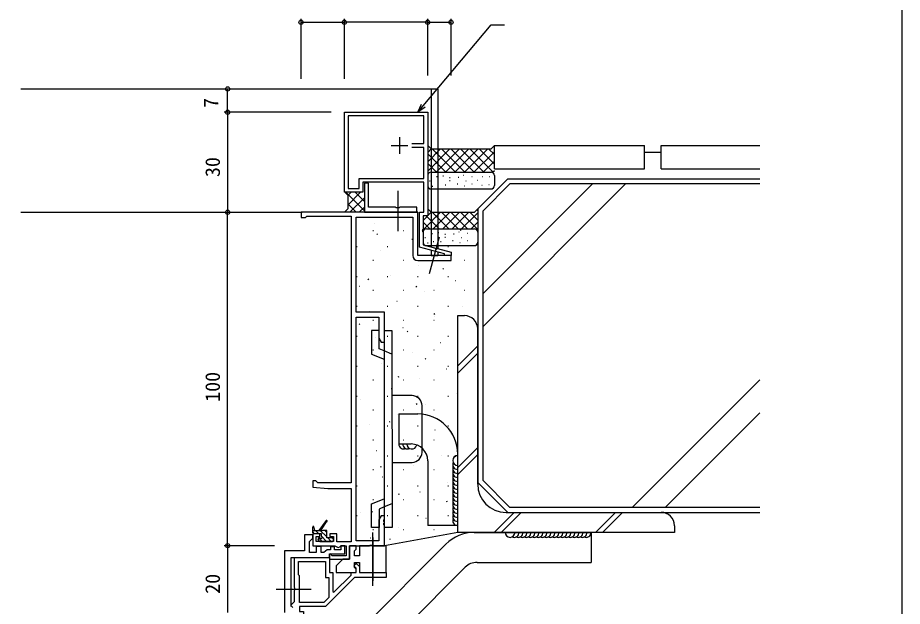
# Model space of a CAD drawing. Units: millimetres on the paper. Extents: x -437 to 438, y -233 to 230.
# Drawn here: x 172.7 to 438.1, y -127.1 to 49.4 of the extents above; entities that cross this region are included whole.
import ezdxf
from ezdxf.enums import TextEntityAlignment as Align

# ---------------------------------------------------------------- set-up
doc = ezdxf.new("R2010")
doc.units = ezdxf.units.MM
for name, color, linetype in [('0-2_YKK_11', 7, 'Continuous'), ('0-3_YKK_11E', 7, 'Continuous'), ('0-4_YKK_12', 2, 'Continuous'), ('0-5_YKK_13', 4, 'Continuous'), ('0-6_YKK_D', 6, 'Continuous'), ('0-7_YKK_ZWAK', 7, 'Continuous'), ('0-8_YSS_K', 3, 'Continuous'), ('0-9_YSS_KE', 3, 'Continuous')]:
    doc.layers.add(name, color=color, linetype=linetype)
doc.styles.add('ＭＳ ゴシック', font='')
doc.styles.get('ＭＳ ゴシック').set_extended_font_data('MS Gothic')

msp = doc.modelspace()

# ---------------------------------------------------------------- linework, layer by layer
at = {"layer": '0-2_YKK_11'}
for p, q in [((287.23, 13.545), (287.23, 8.545)), ((284.73, 11.045), (289.73, 11.045))]:
    msp.add_line(p, q, dxfattribs=at)
for points in [[(295.73, 21.045), (295.73, -10.055), (294.33, -10.055), (294.33, -13.997), (294.21, -14.18), (294.21, -14.73), (294.33, -14.913), (294.33, -18.704), (297.787, -19.631), (297.933, -19.794), (298.464, -19.936), (298.672, -19.868), (302.73, -20.955), (302.73, -21.955), (300.73, -21.955), (300.73, -21.454), (293.23, -19.445), (293.23, -8.955), (294.53, -8.955), (294.53, 0.045), (276.23, 0.045), (276.23, -2.955), (270.73, -2.955), (270.73, 21.045)], [(276.73, -8.955), (292.43, -8.955), (292.43, -7.455), (287.401, -7.455), (287.209, -7.598), (286.251, -7.598), (286.059, -7.455), (277.93, -7.455), (277.93, -0.255), (276.73, -0.255)]]:
    msp.add_lwpolyline(points, close=True, dxfattribs=at)
for points in [[(290.93, 11.645), (294.53, 11.645), (294.53, 19.945), (271.83, 19.945), (271.83, -1.855), (275.13, -1.855), (275.13, 1.145), (294.53, 1.145), (294.53, 10.445), (290.93, 10.445)], [(255.23, -127.455), (254.73, -126.955), (254.73, -112.455), (266.23, -112.455), (266.23, -111.355), (270.83, -111.355), (270.83, -108.955), (269.63, -108.955), (269.63, -110.155), (267.73, -110.155), (267.73, -109.255), (266.53, -109.255), (266.53, -110.155), (265.53, -110.155), (265.037, -110.557), (264.548, -110.955), (263.73, -110.955), (263.73, -109.155), (262.23, -109.155), (262.23, -110.955), (260.23, -110.955), (260.23, -107.655), (260.73, -107.155), (261.23, -106.655), (261.23, -105.655), (258.73, -105.655), (258.73, -110.455), (252.73, -110.455), (252.73, -128.955)]]:
    msp.add_lwpolyline(points, dxfattribs=at)
at = {"layer": '0-3_YKK_11E'}
for points in [[(292.73, -23.455), (302.73, -23.455), (302.73, -21.955), (292.73, -21.955), (292.73, -8.955), (257.73, -8.955), (257.73, -10.555), (259.03, -10.555), (259.23, -10.355), (259.43, -10.155), (272.73, -10.155)], [(272.73, -10.155), (272.73, -90.055), (262.73, -90.055), (262.43, -89.755), (262.13, -89.455), (261.23, -89.455), (261.23, -91.361), (265.73, -91.755), (272.73, -91.755), (272.73, -107.755), (268.43, -107.755), (268.43, -105.355), (266.33, -105.355), (266.33, -106.155), (267.43, -106.155), (267.43, -107.655), (262.23, -107.655), (262.23, -106.155), (263.33, -106.155), (263.33, -105.355), (261.23, -105.355), (261.23, -108.955), (267.91, -108.955), (268.88, -109.515), (269.33, -109.255), (269.63, -108.955), (271.23, -108.955), (271.23, -111.955), (266.992, -111.955), (266.674, -111.406), (266.23, -111.525), (266.23, -112.955), (272.23, -112.955), (272.23, -108.955), (278.271, -108.955), (278.455, -108.835), (279.005, -108.835), (279.188, -108.955), (282.73, -108.955), (282.73, -102.913)], [(282.73, -102.913), (282.61, -102.73), (282.61, -102.18), (282.73, -101.997), (282.73, -101.913), (282.61, -101.73), (282.61, -101.18), (282.73, -100.997), (282.73, -99.955), (281.73, -99.955), (281.03, -101.167), (281.03, -107.455), (274.23, -107.455), (274.23, -40.455), (281.03, -40.455), (281.03, -46.743), (281.73, -47.955), (282.73, -47.955), (282.73, -38.955), (274.23, -38.955), (274.23, -10.455), (291.23, -10.455), (291.23, -21.955)], [(254.73, -127.155), (254.73, -126.655), (255.73, -125.655), (255.73, -122.413), (255.85, -122.23), (255.85, -121.68), (255.73, -121.497), (255.73, -112.455), (266.23, -112.455), (266.23, -116.955), (267.23, -116.955), (267.23, -122.709), (267.618, -122.87), (272.73, -117.758), (272.73, -116.955), (274.23, -116.955), (274.23, -115.655)], [(274.23, -115.655), (273.613, -115.038), (274.32, -114.331), (275.23, -115.241), (275.23, -116.955), (283.23, -116.955), (283.23, -118.455), (273.73, -118.455)], [(273.73, -118.455), (265.03, -127.155), (257.23, -127.155), (257.23, -128.655), (258.43, -128.655), (258.43, -130.22), (258.13, -133.65), (258.13, -141.955), (257.83, -142.255), (257.83, -144.655)]]:
    msp.add_lwpolyline(points, dxfattribs=at)
msp.add_lwpolyline([(257.23, -125.955), (257.23, -117.955), (256.93, -117.655), (256.93, -113.655), (265.03, -113.655), (265.03, -118.455), (266.03, -118.455), (266.03, -124.458), (264.533, -125.955)], close=True, dxfattribs=at)
msp.add_arc((292.73, -21.955), 1.5, 180.00001, 269.99999, dxfattribs=at)
at = {"layer": '0-4_YKK_12'}
for p, q in [((173.646, 28.045), (296.73, 28.045)), ((173.646, -8.955), (258.03, -8.955)), ((296.73, -20.383), (296.73, -21.955))]:
    msp.add_line(p, q, dxfattribs=at)
msp.add_lwpolyline([(296.73, 28.045), (296.73, 10.045), (296.73, -19.347)], dxfattribs=at)
at = {"layer": '0-5_YKK_13'}
for p, q in [((296.73, 28.045), (298.73, 28.045)), ((286.73, -2.503), (286.73, -14.603)), ((299.133, -16.378), (296.181, -27.396)), ((298.73, -20.918), (298.73, -21.955)), ((296.73, -21.955), (298.73, -21.955)), ((281.154, -44.456), (278.854, -44.456)), ((281.154, -49.955), (281.153, -44.456)), ((282.728, -44.455), (285.025, -44.455)), ((282.731, -103.456), (282.729, -44.455)), ((285.025, -44.455), (285.031, -103.455)), ((291.029, -63.955), (285.03, -63.955)), ((294.03, -80.955), (294.029, -66.955)), ((285.031, -83.955), (291.03, -83.955)), ((281.157, -97.954), (281.157, -103.455)), ((261.23, -105.055), (261.23, -103.356)), ((265.271, -101.433), (263.03, -104.355)), ((281.157, -103.455), (278.857, -103.455)), ((285.031, -103.455), (282.731, -103.456)), ((261.23, -104.355), (263.63, -104.355)), ((261.769, -105.355), (261.23, -104.816)), ((261.53, -103.529), (261.728, -104.355)), ((263.116, -105.355), (262.116, -104.355)), ((265.44, -106.332), (263.463, -104.355)), ((265.416, -107.655), (263.83, -106.069)), ((265.274, -104.819), (264.966, -104.511)), ((279.23, -120.955), (279.23, -104.955)), ((263.03, -106.555), (262.818, -107.067)), ((264.069, -107.655), (262.974, -106.56)), ((266.763, -107.655), (265.653, -106.545)), ((267.43, -106.975), (267.01, -106.555)), ((267.13, -107.655), (267.43, -107.355)), ((279.23, -106.455), (279.23, -119.455)), ((250.23, -121.962), (260.73, -121.962))]:
    msp.add_line(p, q, dxfattribs=at)
for points in [[(298.73, 28.045), (298.73, 10.045), (298.73, -19.883)], [(278.853, -44.456), (278.854, -51.507), (282.654, -53.042)], [(284.954, -51.491), (282.654, -50.561), (281.154, -49.955)], [(278.857, -103.455), (278.857, -96.403), (282.657, -94.868)], [(284.957, -96.419), (282.657, -97.349), (281.157, -97.955)], [(263.755, -104.169), (263.895, -104.055), (265.404, -101.753)], [(263.966, -106.345), (263.83, -106.094), (263.83, -105.355), (261.53, -105.355), (261.23, -105.055)], [(267.43, -107.355), (267.43, -106.555), (265.43, -106.555), (265.43, -104.355), (264.23, -104.355), (263.99, -104.475)], [(262.818, -107.067), (263.405, -107.655), (267.13, -107.655)], [(263.03, -106.555), (263.369, -106.555), (263.62, -106.691)]]:
    msp.add_lwpolyline(points, dxfattribs=at)
msp.add_lwpolyline([(275.23, -116.955), (283.23, -116.955), (283.23, -108.955), (275.23, -108.955), (275.23, -111.955), (273.73, -111.955), (273.73, -110.455), (274.23, -109.955), (274.23, -108.955), (272.23, -108.955), (272.23, -112.955), (270.23, -112.955), (268.23, -114.955), (268.23, -116.955), (274.23, -116.955), (274.23, -115.955), (273.73, -115.455), (273.73, -113.955), (275.23, -113.955)], close=True, dxfattribs=at)
for centre, radius, start, end in [((291.029, -66.955), 3, 0.0012, 90.00124), ((291.03, -80.955), 3, 270.00156, 0.0012), ((261.43, -103.356), 0.2, 299.99998, 179.99998), ((265.43, -101.555), 0.2, 262.50751, 142.50751), ((263.83, -104.355), 0.2, 111.77148, 323.13011), ((263.83, -106.555), 0.25, 213.05575, 56.94427)]:
    msp.add_arc(centre, radius, start, end, dxfattribs=at)
at = {"layer": '0-6_YKK_D'}
for p, q in [((257.73, 31.045), (257.73, 49.045)), ((257.73, 48.045), (270.73, 48.045)), ((270.73, 32.045), (270.73, 49.045)), ((270.73, 31.045), (270.73, 49.045)), ((295.73, 48.045), (270.73, 48.045)), ((295.73, 32.045), (295.73, 49.045)), ((295.73, 32.045), (295.73, 49.045)), ((295.73, 48.045), (302.73, 48.045)), ((302.73, 32.045), (302.73, 49.045)), ((235.73, 21.045), (235.73, 28.045)), ((266.73, 21.045), (234.73, 21.045)), ((266.73, 21.045), (234.73, 21.045)), ((235.73, 21.045), (235.73, -8.955)), ((235.73, -108.955), (235.73, -8.955)), ((249.73, -108.955), (234.73, -108.955)), ((249.73, -108.955), (234.73, -108.955)), ((235.73, -108.955), (235.73, -128.955))]:
    msp.add_line(p, q, dxfattribs=at)
for points in [[(292.766, 21.045), (294.405, 22.998), (314.748, 47.231), (318.798, 47.231)], [(294.929, 22.559), (292.766, 21.045), (293.882, 23.437)]]:
    msp.add_lwpolyline(points, dxfattribs=at)
for centre in [(257.73, 48.045), (270.73, 48.045), (270.73, 48.045), (295.73, 48.045), (295.73, 48.045), (302.73, 48.045), (235.73, 28.045), (235.73, 21.045), (235.73, 21.045), (235.73, -8.955), (235.73, -8.955), (235.73, -108.955), (235.73, -108.955)]:
    msp.add_circle(centre, 0.637, dxfattribs=at)
at = {"layer": '0-7_YKK_ZWAK'}
msp.add_lwpolyline([(-436.9, -232.955), (438.1, -232.955), (438.1, 195.545)], dxfattribs=at)
at = {"layer": '0-8_YSS_K'}
for p, q in [((295.73, 11.045), (296.73, 10.045)), ((315.73, 11.045), (314.73, 10.045)), ((295.73, 3.359), (302.416, 10.045)), ((295.73, 6.187), (299.588, 10.045)), ((295.73, 9.016), (296.759, 10.045)), ((295.73, 8.53), (301.215, 3.045)), ((296.73, 10.045), (314.73, 10.045)), ((297.043, 10.045), (304.043, 3.045)), ((298.244, 3.045), (305.244, 10.045)), ((299.872, 10.045), (306.872, 3.045)), ((301.073, 3.045), (308.073, 10.045)), ((302.7, 10.045), (309.7, 3.045)), ((303.901, 3.045), (310.901, 10.045)), ((305.529, 10.045), (312.529, 3.045)), ((306.73, 3.045), (313.73, 10.045)), ((308.357, 10.045), (315.357, 3.045)), ((309.558, 3.045), (315.73, 9.217)), ((311.186, 10.045), (315.73, 5.501)), ((314.014, 10.045), (315.73, 8.329)), ((295.73, 5.702), (298.386, 3.045)), ((312.386, 3.045), (315.73, 6.388)), ((296.73, 3.045), (314.73, 3.045)), ((315.215, 3.045), (315.73, 3.56)), ((295.73, 2.045), (295.73, -0.955)), ((296.308, 0.464), (296.508, 0.464)), ((298.392, 1.731), (298.592, 1.731)), ((300.231, 2.017), (300.431, 2.017)), ((302.274, 1.526), (302.474, 1.526)), ((302.274, 0.546), (302.474, 0.546)), ((304.889, 1.567), (305.089, 1.567)), ((306.465, 2.19), (306.565, 2.19)), ((306.465, 2.19), (306.565, 2.19)), ((307.136, 0.513), (307.236, 0.513)), ((308.982, 1.743), (309.082, 1.743)), ((310.81, 0.539), (310.71, 0.539)), ((312.242, 1.657), (312.142, 1.657)), ((314.255, 1.701), (314.155, 1.701)), ((314.255, 1.701), (314.155, 1.701)), ((315.73, 2.045), (315.73, -0.955)), ((296.73, -1.955), (314.73, -1.955)), ((297.043, -1.13), (297.243, -1.13)), ((298.8, -0.68), (299, -0.68)), ((301.007, -0.762), (301.207, -0.762)), ((304.562, -0.435), (304.762, -0.435)), ((306.744, -0.996), (306.844, -0.996)), ((308.982, -0.381), (309.082, -0.381)), ((312.063, -0.892), (311.963, -0.892)), ((312.23, -8.576), (320.351, -0.455)), ((355.111, -0.455), (312.23, -43.337)), ((345.212, -0.455), (312.23, -33.437)), ((314.211, -0.713), (314.111, -0.713)), ((395.33, -0.455), (320.351, -0.455)), ((270.818, -2.867), (271.73, -3.779)), ((271.139, -2.955), (276.73, -8.546)), ((271.73, -6.785), (275.56, -2.955)), ((271.73, -3.956), (272.731, -2.955)), ((271.73, -3.779), (271.73, -7.955)), ((272.388, -8.955), (276.73, -4.613)), ((273.967, -2.955), (276.73, -5.718)), ((271.73, -7.955), (270.73, -8.955)), ((271.73, -6.374), (274.31, -8.955)), ((275.216, -8.955), (276.73, -7.442)), ((295.73, -7.955), (296.73, -8.955)), ((310.73, -7.955), (309.73, -8.955)), ((294.034, -14.508), (299.588, -8.955)), ((294.33, -11.384), (296.759, -8.955)), ((295.315, -10.055), (299.215, -13.955)), ((296.73, -8.955), (309.73, -8.955)), ((297.043, -8.955), (302.043, -13.955)), ((297.416, -13.955), (302.416, -8.955)), ((299.872, -8.955), (304.872, -13.955)), ((300.244, -13.955), (305.244, -8.955)), ((302.7, -8.955), (307.7, -13.955)), ((303.073, -13.955), (308.073, -8.955)), ((305.529, -8.955), (310.73, -14.156)), ((305.901, -13.955), (310.73, -9.127)), ((308.357, -8.955), (310.73, -11.328)), ((310.458, -8.227), (310.73, -8.499)), ((312.23, -8.576), (312.23, -89.334)), ((279.861, -12.415), (279.889, -12.405)), ((294.33, -11.898), (296.387, -13.955)), ((308.73, -13.955), (310.73, -11.955)), ((279.305, -14.375), (279.455, -14.375)), ((280.446, -15.588), (280.697, -15.422)), ((288.425, -14.375), (288.575, -14.375)), ((294.33, -14.955), (294.33, -17.955)), ((295.33, -13.955), (309.73, -13.955)), ((296.992, -15.27), (297.192, -15.27)), ((298.831, -14.984), (299.031, -14.984)), ((300.874, -15.474), (301.074, -15.474)), ((303.489, -15.433), (303.689, -15.433)), ((305.065, -14.81), (305.165, -14.81)), ((305.065, -14.81), (305.165, -14.81)), ((305.517, -14.339), (305.73, -14.127)), ((307.582, -15.257), (307.682, -15.257)), ((310.73, -14.955), (310.73, -17.955)), ((291.018, -16.987), (291.046, -16.977)), ((294.908, -16.536), (295.108, -16.536)), ((295.644, -18.13), (295.844, -18.13)), ((297.401, -17.68), (297.601, -17.68)), ((299.607, -17.762), (299.807, -17.762)), ((300.874, -16.455), (301.074, -16.455)), ((303.162, -17.435), (303.362, -17.435)), ((305.344, -17.996), (305.444, -17.996)), ((305.736, -16.487), (305.836, -16.487)), ((307.582, -17.381), (307.682, -17.381)), ((274.46, -19.22), (274.61, -19.22)), ((281.657, -20.301), (281.686, -20.291)), ((283.58, -19.22), (283.73, -19.22)), ((295.33, -18.955), (309.73, -18.955)), ((301.82, -19.22), (301.97, -19.22)), ((310.546, -18.594), (310.574, -18.584)), ((279.305, -23.345), (279.455, -23.345)), ((288.425, -23.345), (288.575, -23.345)), ((306.665, -23.345), (306.815, -23.345)), ((292.956, -24.823), (292.984, -24.813)), ((300.269, -25.974), (300.519, -25.809)), ((274.46, -28.19), (274.61, -28.19)), ((277.793, -29.097), (278.043, -28.932)), ((283.58, -28.19), (283.73, -28.19)), ((284.585, -27.788), (284.614, -27.778)), ((292.7, -28.19), (292.85, -28.19)), ((301.82, -28.19), (301.97, -28.19)), ((275.225, -31.102), (275.253, -31.092)), ((292.201, -31.314), (292.451, -31.149)), ((304.113, -29.395), (304.141, -29.385)), ((279.305, -32.315), (279.455, -32.315)), ((288.425, -32.315), (288.575, -32.315)), ((294.753, -32.71), (294.781, -32.7)), ((297.545, -32.315), (297.695, -32.315)), ((306.665, -32.315), (306.815, -32.315)), ((286.523, -35.624), (286.552, -35.614)), ((274.46, -37.16), (274.61, -37.16)), ((278.153, -38.588), (278.181, -38.578)), ((283.58, -37.16), (283.73, -37.16)), ((292.7, -37.16), (292.85, -37.16)), ((297.616, -39.484), (297.866, -39.318)), ((301.82, -37.16), (301.97, -37.16)), ((306.051, -37.232), (306.079, -37.222)), ((275.14, -42.607), (275.39, -42.441)), ((279.305, -41.285), (279.455, -41.285)), ((288.425, -41.285), (288.575, -41.285)), ((297.545, -41.285), (297.695, -41.285)), ((297.68, -40.196), (297.709, -40.186)), ((288.32, -43.511), (288.348, -43.501)), ((289.548, -44.824), (289.798, -44.658)), ((310.73, -90.455), (310.73, -43.955)), ((274.46, -46.13), (274.61, -46.13)), ((280.091, -46.425), (280.119, -46.415)), ((283.58, -46.13), (283.73, -46.13)), ((292.7, -46.13), (292.85, -46.13)), ((301.82, -46.13), (301.97, -46.13)), ((279.305, -50.255), (279.455, -50.255)), ((288.425, -50.255), (288.575, -50.255)), ((297.545, -50.255), (297.695, -50.255)), ((299.618, -48.033), (299.647, -48.023)), ((310.73, -49.055), (304.73, -55.055)), ((291.248, -50.997), (291.276, -50.987)), ((294.962, -52.993), (295.212, -52.828)), ((310.73, -51.176), (304.73, -57.176)), ((274.46, -55.1), (274.61, -55.1)), ((281.887, -54.311), (281.916, -54.301)), ((283.58, -55.1), (283.73, -55.1)), ((292.7, -55.1), (292.85, -55.1)), ((301.82, -55.1), (301.97, -55.1)), ((286.894, -58.333), (287.145, -58.168)), ((301.415, -55.919), (301.443, -55.909)), ((279.305, -59.225), (279.455, -59.225)), ((288.425, -59.225), (288.575, -59.225)), ((293.186, -58.833), (293.214, -58.823)), ((297.545, -59.225), (297.695, -59.225)), ((395.33, -59.232), (357.106, -97.455)), ((284.815, -61.798), (284.844, -61.788)), ((304.343, -63.405), (304.371, -63.395)), ((274.46, -64.07), (274.61, -64.07)), ((275.455, -65.112), (275.483, -65.102)), ((283.58, -64.07), (283.73, -64.07)), ((292.309, -66.503), (292.559, -66.337)), ((292.7, -64.07), (292.85, -64.07)), ((301.82, -64.07), (301.97, -64.07)), ((279.305, -68.195), (279.455, -68.195)), ((288.425, -68.195), (288.575, -68.195)), ((294.983, -66.72), (295.011, -66.71)), ((297.545, -68.195), (297.695, -68.195)), ((286.753, -69.634), (286.782, -69.624)), ((287.056, -69.455), (292.73, -69.455)), ((287.056, -69.455), (287.056, -78.455)), ((395.33, -69.131), (367.006, -97.455)), ((274.46, -73.04), (274.61, -73.04)), ((278.383, -72.598), (278.411, -72.588)), ((283.58, -73.04), (283.73, -73.04)), ((284.241, -71.843), (284.491, -71.677)), ((292.7, -73.04), (292.85, -73.04)), ((297.91, -74.206), (297.939, -74.196)), ((301.82, -73.04), (301.97, -73.04)), ((279.305, -77.165), (279.455, -77.165)), ((287.056, -78.455), (290.73, -78.455)), ((288.425, -77.165), (288.575, -77.165)), ((288.55, -77.521), (288.578, -77.511)), ((297.545, -77.165), (297.695, -77.165)), ((310.73, -79.46), (304.73, -85.46)), ((274.46, -82.01), (274.61, -82.01)), ((280.321, -80.435), (280.349, -80.425)), ((283.58, -82.01), (283.73, -82.01)), ((289.656, -80.012), (289.906, -79.847)), ((292.7, -82.01), (292.85, -82.01)), ((299.848, -82.043), (299.877, -82.033)), ((301.82, -82.01), (301.97, -82.01)), ((304.064, -82.229), (304.314, -82.064)), ((304.73, -102.893), (304.73, -81.455)), ((310.73, -81.581), (304.73, -87.581)), ((295.73, -83.455), (295.73, -102.893)), ((279.305, -86.135), (279.455, -86.135)), ((281.588, -85.352), (281.838, -85.187)), ((288.425, -86.135), (288.575, -86.135)), ((291.478, -85.007), (291.506, -84.997)), ((297.545, -86.135), (297.695, -86.135)), ((282.117, -88.321), (282.146, -88.311)), ((301.645, -89.929), (301.673, -89.919)), ((312.23, -89.334), (320.351, -97.455)), ((274.46, -90.98), (274.61, -90.98)), ((283.58, -90.98), (283.73, -90.98)), ((292.7, -90.98), (292.85, -90.98)), ((293.416, -92.843), (293.444, -92.833)), ((301.82, -90.98), (301.97, -90.98)), ((279.305, -95.105), (279.455, -95.105)), ((287.002, -93.522), (287.253, -93.356)), ((288.425, -95.105), (288.575, -95.105)), ((297.545, -95.105), (297.695, -95.105)), ((285.045, -95.808), (285.073, -95.798)), ((301.41, -95.739), (301.661, -95.573)), ((304.573, -97.415), (304.601, -97.405)), ((395.33, -97.455), (320.351, -97.455)), ((274.46, -99.95), (274.61, -99.95)), ((275.685, -99.122), (275.713, -99.112)), ((278.935, -98.862), (279.185, -98.696)), ((283.58, -99.95), (283.73, -99.95)), ((292.7, -99.95), (292.85, -99.95)), ((295.213, -100.73), (295.241, -100.72)), ((301.82, -99.95), (301.97, -99.95)), ((321.64, -98.955), (315.64, -104.955)), ((323.762, -98.955), (317.762, -104.955)), ((319.23, -98.955), (365.73, -98.955)), ((352.046, -98.955), (346.046, -104.955)), ((354.167, -98.955), (348.167, -104.955)), ((304.73, -102.893), (295.73, -102.893)), ((369.73, -102.955), (369.73, -104.955)), ((279.305, -104.075), (279.455, -104.075)), ((304.73, -104.955), (282.73, -108.955)), ((286.983, -103.644), (287.012, -103.634)), ((288.425, -104.075), (288.575, -104.075)), ((297.545, -104.075), (297.695, -104.075)), ((369.73, -104.955), (304.73, -104.955)), ((309.701, -104.955), (344.73, -104.955)), ((344.73, -104.955), (344.73, -113.955)), ((272.914, -136.776), (301.215, -108.47)), ((278.613, -106.608), (278.641, -106.598)), ((284.349, -107.032), (284.599, -106.866)), ((310.529, -113.955), (344.73, -113.955)), ((279.279, -143.139), (306.993, -115.42))]:
    msp.add_line(p, q, dxfattribs=at)
msp.add_lwpolyline([(304.73, -104.955), (304.73, -39.955), (306.73, -39.955)], dxfattribs=at)
for centre, radius, start, end in [((296.73, 2.045), 1, 89.99949, 179.99949), ((314.73, 2.045), 1, 359.99949, 89.99949), ((296.73, -0.955), 1, 179.99949, 269.99949), ((314.73, -0.955), 1, 269.99949, 359.99949), ((295.33, -14.955), 1, 90, 180), ((309.73, -14.955), 1, 0, 90), ((295.33, -17.955), 1, 180, 270), ((309.73, -17.955), 1, 270, 0), ((306.73, -43.955), 4, 0, 90), ((292.73, -81.455), 12, 0, 89.99933), ((288.556, -78.457), 1.5, 179.91282, 293.49099), ((289.756, -78.459), 1.5, 179.91282, 293.49099), ((290.956, -78.461), 1.5, 179.91282, 348.80111), ((290.73, -83.455), 5, 0, 89.99933), ((304.73, -83.393), 1.5, 90, 270), ((304.73, -84.593), 1.5, 156.42182, 270), ((304.73, -85.793), 1.5, 156.42182, 270), ((304.73, -86.993), 1.5, 156.42182, 270), ((304.73, -88.193), 1.5, 156.42182, 270), ((304.73, -89.393), 1.5, 156.42182, 270), ((304.73, -90.593), 1.5, 156.42182, 270), ((304.73, -91.793), 1.5, 156.42182, 270), ((304.73, -92.993), 1.5, 156.42182, 270), ((319.23, -90.455), 8.5, 180, 270), ((304.73, -94.193), 1.5, 156.42182, 270), ((304.73, -95.393), 1.5, 156.42182, 270), ((304.73, -96.593), 1.5, 156.42182, 270), ((304.73, -97.793), 1.5, 156.42182, 270), ((304.73, -98.993), 1.5, 156.42182, 270), ((304.73, -100.193), 1.5, 156.42182, 270), ((304.73, -101.393), 1.5, 156.42182, 270), ((365.73, -102.955), 4, 0, 90), ((309.701, -116.955), 12, 90, 135.00408), ((320.426, -104.955), 1.5, 180, 0), ((321.626, -104.955), 1.5, 246.42182, 0), ((322.826, -104.955), 1.5, 246.42182, 0), ((324.026, -104.955), 1.5, 246.42182, 0), ((325.226, -104.955), 1.5, 246.42182, 0), ((326.426, -104.955), 1.5, 246.42182, 0), ((327.626, -104.955), 1.5, 246.42182, 0), ((328.826, -104.955), 1.5, 246.42182, 0), ((330.026, -104.955), 1.5, 246.42182, 0), ((331.226, -104.955), 1.5, 246.42182, 0), ((332.426, -104.955), 1.5, 246.42182, 0), ((333.626, -104.955), 1.5, 246.42182, 0), ((334.826, -104.955), 1.5, 246.42182, 0), ((336.026, -104.955), 1.5, 246.42182, 0), ((337.226, -104.955), 1.5, 246.42182, 0), ((338.426, -104.955), 1.5, 246.42182, 0), ((339.626, -104.955), 1.5, 246.42182, 0), ((340.826, -104.955), 1.5, 246.42182, 0), ((342.026, -104.955), 1.5, 246.42182, 0), ((343.226, -104.955), 1.5, 246.42182, 0), ((310.529, -118.955), 5, 90, 135.00408)]:
    msp.add_arc(centre, radius, start, end, dxfattribs=at)
at = {"layer": '0-9_YSS_KE'}
for p, q in [((315.73, 11.045), (360.73, 11.045)), ((315.73, 4.045), (315.73, 11.045)), ((360.73, 4.045), (360.73, 11.045)), ((365.73, 11.045), (395.33, 11.045)), ((365.73, 4.045), (365.73, 11.045)), ((360.73, 9.045), (365.73, 9.045)), ((315.73, 4.045), (360.73, 4.045)), ((365.73, 4.045), (395.33, 4.045)), ((310.73, -7.955), (319.73, 1.045)), ((319.73, 1.045), (395.33, 1.045)), ((310.73, -7.955), (310.73, -89.955)), ((310.73, -89.955), (319.73, -98.955)), ((319.73, -98.955), (395.33, -98.955))]:
    msp.add_line(p, q, dxfattribs=at)

# ---------------------------------------------------------------- texts
at = {"layer": '0-6_YKK_D', "style": 'ＭＳ ゴシック'}
for s, p in [('7', (234.23, 22.346)), ('30', (234.73, 1.613)), ('100', (234.73, -65.807)), ('20', (234.73, -123.387))]:
    msp.add_text(s, height=4.399, rotation=90, dxfattribs=at).set_placement(p, align=Align.BOTTOM_LEFT)

doc.saveas('drawing.dxf')
